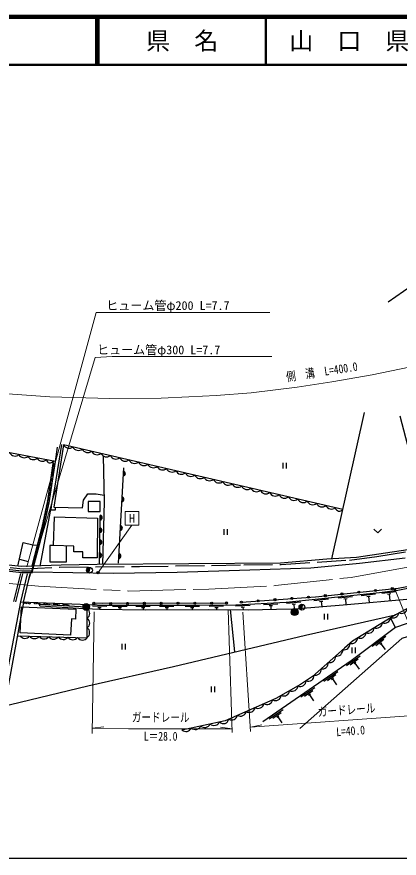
# Model space of a CAD drawing. Units: millimetres at full size, sheet at 1:1000; details may follow other scales. Extents: x 40000 to 680000, y 20000 to 380000.
# Drawn here: x 281242 to 360750, y 205000 to 380000 of the extents above; entities that cross this region are included whole.
import ezdxf
from ezdxf.enums import TextEntityAlignment as Align

# ---------------------------------------------------------------- set-up
doc = ezdxf.new("R2010")
doc.units = ezdxf.units.MM
doc.header["$LTSCALE"] = 1000
doc.linetypes.add('CHAIN', pattern=[18.5, 12, -1.5, 3.5, -1.5])
doc.linetypes.add('DASHED', pattern=[7.5, 6, -1.5])
for name, color, linetype, lineweight in [('M-BGD', 7, 'Continuous', 25), ('M-BMK', 2, 'CHAIN', 13), ('M-BMK-SRVR', 3, 'Continuous', 25), ('M-STR-HTXT', 7, 'Continuous', 13), ('M-STR-STRC', 7, 'Continuous', 25), ('M-TTL', 2, 'Continuous', 140), ('M-TTL-BAND', 7, 'Continuous', 25), ('M-TTL-LINE', 7, 'Continuous', 50)]:
    doc.layers.add(name, color=color, linetype=linetype, lineweight=lineweight)
doc.layers.add('M-TTL-TXT', color=7, linetype='Continuous')
doc.styles.add('ＭＳ ゴシック', font='')
doc.styles.get('ＭＳ ゴシック').set_extended_font_data('MS Gothic')

msp = doc.modelspace()

# ---------------------------------------------------------------- hatches: boundary and pattern name
at = {"layer": 'M-BGD'}
for points in [[(303424, 285495, -0.82183), (303401, 284504)], [(303131, 280124, -0.82183), (303108, 279134)], [(298598, 276315, -0.82183), (298585, 275325)], [(298563, 273709, -0.82183), (298550, 272718)], [(302808, 274174, -0.82183), (302785, 273183)], [(298529, 271209, -0.82183), (298516, 270219)], [(298493, 268486, -0.82183), (298480, 267496)], [(302492, 268341, -0.82183), (302469, 267350)], [(296519, 265466, 0.41421), (295780, 265049, 0.41421), (296196, 264310)], [(296364, 257254, -0.41421), (295664, 256554, -0.41421), (294964, 257254, -1)], [(340689, 257787, 0.41421), (339950, 257370, 0.41421), (340367, 256631)], [(339713, 256194, -0.41421), (339013, 255494, -0.41421), (338313, 256194, -1)]]:
    msp.add_hatch(color=256, dxfattribs=at).paths.add_polyline_path(points)
at = {"layer": 'M-STR-STRC'}
for points in [[(298352, 264528, -1), (297913, 264289, -0.41421), (298013, 264628, -0.41421)], [(360123, 260919, -1), (359684, 260680, -0.41421), (359784, 261019, -0.41421)]]:
    msp.add_hatch(color=256, dxfattribs=at).paths.add_polyline_path(points)

# ---------------------------------------------------------------- linework, layer by layer
at = {"layer": 'M-BGD'}
for p, q in [((346780, 267243), (353510, 297701)), ((289285, 287479), (245495, 295889)), ((349056, 277543), (290954, 291008)), ((336556, 287213), (336556, 286039)), ((337256, 287213), (337256, 286039)), ((302402, 266352), (303476, 286175)), ((303424, 285495), (303401, 284504)), ((303131, 280124), (303108, 279134)), ((298461, 266093), (298597, 276240)), ((298598, 276315), (298585, 275325)), ((298563, 273709), (298550, 272718)), ((302808, 274174), (302785, 273183)), ((324303, 273456), (324303, 272283)), ((325003, 273456), (325003, 272283)), ((284589, 270206), (285510, 270113)), ((298529, 271209), (298516, 270219)), ((298493, 268486), (298480, 267496)), ((302492, 268341), (302469, 267350)), ((281774, 267173), (283633, 266690)), ((284503, 264434), (284503, 264734)), ((296196, 264310), (296519, 265466)), ((351018, 259368), (348035, 259052)), ((355845, 259880), (352861, 259564)), ((354733, 259460), (354037, 259387)), ((354385, 259423), (354515, 258195)), ((360101, 260394), (357124, 260023)), ((358997, 259954), (358303, 259868)), ((358650, 259911), (358816, 258576)), ((278347, 238720), (282051, 258287)), ((286026, 257505), (286049, 258140)), ((286037, 257822), (295664, 257254)), ((299957, 257326), (296959, 257437)), ((304159, 257338), (301159, 257336)), ((308985, 257341), (305985, 257339)), ((313912, 257345), (310912, 257342)), ((319217, 257360), (316217, 257341)), ((324252, 257391), (321252, 257372)), ((329732, 257559), (326736, 257404)), ((335515, 257858), (332519, 257703)), ((334382, 257499), (333683, 257463)), ((334033, 257481), (334070, 256765)), ((340290, 258252), (337305, 257952)), ((339176, 257838), (338479, 257768)), ((338828, 257803), (338919, 256891)), ((340367, 256631), (340689, 257787)), ((346021, 258839), (343038, 258523)), ((344909, 258420), (344213, 258346)), ((344561, 258383), (344670, 257359)), ((349906, 258949), (349210, 258875)), ((349558, 258912), (349679, 257770)), ((298797, 257069), (298097, 257095)), ((298447, 257082), (298436, 256772)), ((303010, 257037), (302310, 257037)), ((302660, 257037), (302660, 256731)), ((307835, 257040), (307135, 257040)), ((307485, 257040), (307485, 256684)), ((312762, 257044), (312062, 257043)), ((312412, 257043), (312413, 256695)), ((318069, 257052), (317369, 257048)), ((317719, 257050), (317721, 256712)), ((323104, 257084), (322404, 257080)), ((322754, 257082), (322756, 256712)), ((326591, 247907), (325687, 256690)), ((328599, 257200), (327900, 257164)), ((328250, 257182), (328276, 256670)), ((345129, 255809), (345129, 254635)), ((345829, 255809), (345829, 254635)), ((359952, 252999), (358962, 255025)), ((357952, 251113), (355158, 249004)), ((357574, 250452), (355898, 249186)), ((303080, 249612), (303080, 248438)), ((303780, 249612), (303780, 248438)), ((350927, 248787), (350927, 247614)), ((351627, 248787), (351627, 247614)), ((357112, 249727), (356721, 249432)), ((356916, 249580), (357820, 248382)), ((352637, 247037), (349783, 245011)), ((352240, 246387), (350528, 245171)), ((351757, 245676), (351358, 245393)), ((351558, 245535), (352426, 244311)), ((347968, 243759), (345091, 241765)), ((347563, 243113), (345838, 241917)), ((347073, 242408), (346670, 242129)), ((346871, 242269), (347726, 241036)), ((321657, 240693), (321657, 239520)), ((322357, 240693), (322357, 239520)), ((343196, 240451), (340320, 238457)), ((342792, 239806), (341066, 238609)), ((342301, 239100), (341899, 238821)), ((342100, 238961), (342955, 237728)), ((336613, 235887), (333736, 233893)), ((336208, 235242), (334483, 234045)), ((335718, 234536), (335315, 234257)), ((335516, 234397), (336371, 233164))]:
    msp.add_line(p, q, dxfattribs=at)
at = {"layer": 'M-BGD', "linetype": 'DASHED'}
for p, q in [((280630, 258366), (282240, 264745)), ((281024, 258309), (282646, 264737)), ((282051, 258287), (283590, 264735)), ((282661, 258265), (284161, 264734))]:
    msp.add_line(p, q, dxfattribs=at)
at = {"layer": 'M-BGD'}
for points in [[(360877, 296977), (367833, 270520), (362566, 269156), (351842, 267570), (345687, 267172), (336041, 266378), (297969, 266089), (290480, 265916), (282220, 265636), (271987, 266708), (261302, 268677)], [(284503, 264734), (286601, 272618), (287983, 278912), (289285, 287479), (289678, 290511)], [(286091, 265767), (289134, 281949), (290612, 291077)], [(290954, 291008), (288933, 278026), (294890, 277904), (295114, 279474), (295980, 280772), (297758, 280759), (299416, 280532)], [(288801, 287571), (287600, 279355), (286454, 273748), (284367, 265709)], [(299103, 266098), (299444, 279148), (299248, 288635)], [(289210, 278021), (289199, 277374), (288398, 277374), (288426, 278183)], [(355486, 273460), (356281, 272665), (357077, 273460)], [(282051, 258287), (299734, 257635), (317178, 257647), (326787, 257707), (337259, 258248), (343979, 258924), (356658, 260268), (360494, 260745), (367989, 262276), (376903, 264570), (382735, 266100), (388302, 267340), (391974, 268045), (399038, 269647), (407500, 271387), (409976, 270437)], [(240810, 269899), (261370, 267777), (272788, 265485), (282298, 264437), (284503, 264434)], [(240841, 270198), (261415, 268074), (272834, 265781), (282315, 264737), (284503, 264734)], [(281450, 265717), (282552, 270660), (284589, 270206)], [(288873, 270047), (288116, 270047), (288116, 266606), (291556, 266606), (291556, 269935)], [(284503, 264584), (301297, 264263), (314586, 264508), (329665, 264960), (342414, 265381), (352525, 266357), (361975, 267500)], [(327944, 258262), (343352, 259389), (360538, 261171), (367728, 262581)], [(286026, 257505), (294158, 256998), (298445, 256772), (307907, 256680), (321189, 256724), (329447, 256661), (335206, 256791), (338994, 256893), (349957, 257792), (362378, 258890), (367218, 259223)], [(282661, 258265), (279075, 238904), (276802, 236488)], [(283182, 257991), (283481, 258104), (283892, 257873), (284131, 258010)], [(285180, 257919), (285480, 258032), (285891, 257801), (286130, 257938)], [(287179, 257847), (287479, 257960), (287890, 257729), (288129, 257866)], [(289178, 257775), (289477, 257888), (289888, 257657), (290127, 257794)], [(291176, 257703), (291476, 257816), (291887, 257585), (292126, 257722)], [(324835, 258065), (298962, 257970), (297265, 258007)], [(365173, 258404), (359968, 255648), (351053, 250128), (349389, 248696), (342724, 242808), (340253, 241124), (335125, 238209), (324542, 233577), (315578, 231654)], [(376907, 257858), (372682, 257380), (359952, 252999), (350759, 246059), (332416, 233342)], [(277925, 236495), (296030, 240857), (313841, 244864), (341237, 251403), (359968, 255648)], [(281364, 251265), (295881, 250839), (295901, 256906)], [(377857, 255684), (369110, 253094), (361288, 250685), (340102, 231951)]]:
    msp.add_lwpolyline(points, dxfattribs=at)
at = {"layer": 'M-BGD', "linetype": 'DASHED'}
msp.add_lwpolyline([(225770, 274021), (241346, 270357), (260335, 268495), (272428, 266256), (282558, 265203), (290092, 265545), (306744, 265659), (328443, 266010), (336212, 266112), (350422, 267007), (356126, 267762), (363821, 268964), (370865, 270604), (376289, 272095), (384333, 274653), (396837, 278641), (403668, 280962)], dxfattribs=at)
at = {"layer": 'M-BGD'}
for points in [[(296098, 277127), (298604, 277127), (298604, 279200), (296098, 279200)], [(289054, 275989), (298042, 275715), (297941, 267458), (294950, 267494), (294966, 268747), (293087, 268747), (293087, 269871), (288873, 270047)], [(282205, 257282), (293503, 256770), (293411, 254726), (292587, 254764), (292434, 251387), (281930, 251900)]]:
    msp.add_lwpolyline(points, close=True, dxfattribs=at)
for centre, radius in [((296358, 264888), 600), ((355836, 260683), 225), ((359317, 261045), 225), ((338416, 259028), 225), ((341907, 259283), 225), ((345392, 259600), 225), ((348873, 259961), 225), ((352354, 260322), 225), ((282952, 258037), 50), ((284950, 257965), 50), ((286949, 257893), 50), ((288948, 257821), 50), ((290947, 257749), 50), ((295664, 257254), 700), ((297265, 258007), 225), ((300764, 257976), 225), ((304264, 257989), 225), ((307764, 258002), 225), ((311264, 258015), 225), ((314764, 258028), 225), ((318264, 258041), 225), ((321764, 258054), 225), ((324835, 258065), 225), ((327944, 258262), 225), ((331435, 258517), 225), ((334925, 258772), 225), ((340528, 257209), 600), ((339013, 256194), 700)]:
    msp.add_circle(centre, radius, dxfattribs=at)
for centre, radius, start, end in [((292098, 291513), 1250, 203.82243, 310.08264), ((294046, 291061), 1250, 203.82243, 310.08264), ((280853, 289900), 1250, 208.17336, 310.08264), ((282759, 289534), 1250, 208.17336, 310.08264), ((295994, 290610), 1250, 203.82243, 310.08264), ((297943, 290158), 1250, 203.82243, 310.08264), ((299891, 289707), 1250, 203.82243, 310.08264), ((301839, 289255), 1250, 203.82243, 310.08264), ((284666, 289167), 1250, 208.17336, 310.08264), ((286573, 288801), 1250, 208.17336, 310.08264), ((288140, 287974), 774, 189.61137, 328.64463), ((288310, 286802), 625, 298.55689, 44.8171), ((303788, 288804), 1250, 203.82243, 310.08264), ((305736, 288352), 1250, 203.82243, 310.08264), ((307684, 287901), 1250, 203.82243, 310.08264), ((288020, 284823), 625, 298.55689, 44.8171), ((288165, 285812), 625, 298.55689, 44.8171), ((303315, 285002), 505, 279.83854, 77.49673), ((309633, 287449), 1250, 203.82243, 310.08264), ((311581, 286998), 1250, 203.82243, 310.08264), ((313530, 286546), 1250, 203.82243, 310.08264), ((315478, 286094), 1250, 203.82243, 310.08264), ((287876, 283833), 625, 298.55689, 44.8171), ((317426, 285643), 1250, 203.82243, 310.08264), ((319375, 285191), 1250, 203.82243, 310.08264), ((321323, 284740), 1250, 203.82243, 310.08264), ((323271, 284288), 1250, 203.82243, 310.08264), ((287587, 281855), 625, 298.55689, 44.8171), ((287731, 282844), 625, 298.55689, 44.8171), ((325220, 283837), 1250, 203.82243, 310.08264), ((327168, 283385), 1250, 203.82243, 310.08264), ((329117, 282934), 1250, 203.82243, 310.08264), ((331065, 282482), 1250, 203.82243, 310.08264), ((287298, 279876), 625, 298.55689, 44.8171), ((287442, 280865), 625, 298.55689, 44.8171), ((303021, 279631), 505, 279.83854, 77.49673), ((333013, 282031), 1250, 203.82243, 310.08264), ((334962, 281579), 1250, 203.82243, 310.08264), ((336910, 281128), 1250, 203.82243, 310.08264), ((338858, 280676), 1250, 203.82243, 310.08264), ((286927, 277932), 625, 295.31538, 41.57558), ((287127, 278912), 625, 295.31538, 41.57558), ((340807, 280225), 1250, 203.82243, 310.08264), ((342755, 279773), 1250, 203.82243, 310.08264), ((344703, 279322), 1250, 203.82243, 310.08264), ((346652, 278870), 1250, 203.82243, 310.08264), ((286727, 276953), 625, 295.31538, 41.57558), ((348340, 278088), 900, 191.1629, 322.74217), ((286326, 274993), 625, 295.31538, 41.57558), ((286526, 275973), 625, 295.31538, 41.57558), ((298493, 275821), 505, 280.40266, 78.06085), ((285889, 273062), 625, 292.31833, 38.57853), ((286126, 274013), 625, 295.31538, 41.57558), ((298458, 273215), 505, 280.40266, 78.06085), ((302699, 273681), 505, 279.83854, 77.49673), ((285386, 271126), 625, 292.31833, 38.57853), ((285637, 272094), 625, 292.31833, 38.57853), ((284884, 269191), 625, 292.31833, 38.57853), ((285135, 270159), 625, 292.31833, 38.57853), ((298425, 270715), 505, 280.40266, 78.06085), ((284632, 268223), 625, 292.31833, 38.57853), ((298388, 267992), 505, 280.40266, 78.06085), ((302383, 267848), 505, 279.83854, 77.49673), ((284130, 266287), 625, 292.31833, 38.57853), ((284381, 267255), 625, 292.31833, 38.57853), ((295148, 255908), 1250, 306.68154, 52.94174), ((359396, 256267), 1316, 250.76538, 349.60911), ((361223, 257161), 1250, 244.77488, 351.03508), ((295141, 253908), 1250, 306.68154, 52.94174), ((356017, 254083), 1250, 248.63253, 354.89273), ((357717, 255136), 1250, 248.63253, 354.89273), ((295135, 251908), 1250, 306.68154, 52.94174), ((354316, 253030), 1250, 248.63253, 354.89273), ((282909, 251970), 1250, 215.18954, 321.44974), ((284908, 251911), 1250, 215.18954, 321.44974), ((286907, 251852), 1250, 215.18954, 321.44974), ((288906, 251794), 1250, 215.18954, 321.44974), ((290905, 251735), 1250, 215.18954, 321.44974), ((292905, 251676), 1250, 215.18954, 321.44974), ((294904, 251618), 1250, 215.18954, 321.44974), ((350831, 250977), 1340, 256.7696, 352.99286), ((352616, 251978), 1250, 248.63253, 354.89273), ((349272, 249591), 1255, 258.06883, 3.73474), ((346268, 246939), 1250, 258.32627, 4.58648), ((347766, 248263), 1250, 258.32627, 4.58648), ((344769, 245615), 1250, 258.32627, 4.58648), ((343270, 244291), 1250, 258.32627, 4.58648), ((340181, 241939), 1213, 247.39476, 358.27273), ((341895, 242917), 1132, 243.73107, 7.62131), ((336736, 239988), 1250, 246.48668, 352.74689), ((338475, 240976), 1250, 246.48668, 352.74689), ((335047, 238966), 1197, 240.90186, 354.02662), ((329584, 236603), 1250, 240.50757, 346.76777), ((331416, 237405), 1250, 240.50757, 346.76777), ((333248, 238206), 1250, 240.50757, 346.76777), ((325919, 234999), 1250, 240.50757, 346.76777), ((327752, 235801), 1250, 240.50757, 346.76777), ((320309, 233436), 1250, 228.979, 335.23921), ((322265, 233856), 1250, 228.979, 335.23921), ((324208, 234097), 1112, 223.41938, 350.37923), ((316398, 232597), 1250, 228.979, 335.23921), ((318354, 233017), 1250, 228.979, 335.23921)]:
    msp.add_arc(centre, radius, start, end, dxfattribs=at)
at = {"layer": 'M-BMK'}
msp.add_lwpolyline([(274447, 262575), (285780, 261556), (304400, 260565), (321198, 260975), (334962, 261686), (350769, 263401), (366370, 266243), (374660, 268405), (390726, 273108), (402365, 277506), (424039, 286914), (441257, 294286), (448079, 297312), (454979, 300177), (460600, 302234), (468696, 305145), (477469, 308021), (489794, 311349), (499948, 313741), (512982, 316307), (529140, 318399), (544330, 319255), (568327, 320436)], dxfattribs=at)
at = {"layer": 'M-BMK-SRVR'}
msp.add_line((358453, 320719), (385556, 339597), dxfattribs=at)
at = {"layer": 'M-STR-HTXT'}
for p, q in [((283333, 265584), (297725, 318525)), ((297725, 318525), (333859, 318525)), ((283736, 262904), (297556, 309152)), ((297556, 309152), (301068, 309352)), ((301068, 309352), (334241, 309352)), ((298132, 264408), (305190, 274293)), ((359904, 260800), (364317, 249996)), ((296900, 230966), (297341, 256255)), ((326018, 231153), (325198, 256666)), ((329864, 231354), (328205, 256144)), ((329804, 232250), (372832, 235288)), ((329804, 232250), (332205, 232762)), ((296919, 232035), (299355, 232334)), ((325993, 231925), (323561, 232264))]:
    msp.add_line(p, q, dxfattribs=at)
for points in [[(487539, 343566), (475509, 342078), (464125, 339914), (452475, 337290), (439918, 333791), (433493, 331712), (419613, 326690), (408567, 321843), (402482, 319345), (394642, 316524), (387303, 313962), (378919, 311328), (369799, 308858), (362849, 307151), (355169, 305566), (346752, 304057), (339550, 302944), (329981, 301810), (322694, 301222), (317035, 300933), (311226, 300648), (300582, 300587), (288073, 300985), (276360, 301788)], [(296919, 232035), (304451, 231902), (325993, 231925)]]:
    msp.add_lwpolyline(points, dxfattribs=at)
msp.add_lwpolyline([(303784, 277106), (306596, 277106), (306596, 274293), (303784, 274293)], close=True, dxfattribs=at)
at = {"layer": 'M-STR-STRC'}
msp.add_circle((298132, 264408), 250, dxfattribs=at)
at = {"layer": 'M-TTL'}
msp.add_line((680000, 380000), (40000, 380000), dxfattribs=at)
at = {"layer": 'M-TTL-BAND'}
msp.add_line((40000, 205000), (579000, 205000), dxfattribs=at)
at = {"layer": 'M-TTL-LINE'}
for p, q in [((297750, 380000), (297750, 370000)), ((298250, 380000), (298250, 370000)), ((333000, 380000), (333000, 370000)), ((40000, 370000), (680000, 370000))]:
    msp.add_line(p, q, dxfattribs=at)

# ---------------------------------------------------------------- texts
at = {"layer": 'M-STR-HTXT', "style": 'ＭＳ ゴシック'}
for s, p in [('ヒューム管φ200 L=7.7', (299851, 318479)), ('ヒューム管φ300 L=7.7', (297923, 309256))]:
    msp.add_text(s, height=1833, dxfattribs=at).set_placement(p, align=Align.BOTTOM_LEFT)
at = {"layer": 'M-STR-HTXT', "style": 'ＭＳ ゴシック', "width": 0.8}
for s, rotation, p in [('側\u3000溝\u3000L=400.0', 8.633, (344891, 304742)), ('ガードレール', 4.039, (349913, 234362)), ('ガードレール', 359.783, (311147, 232817)), ('L＝28.0', 359.783, (311147, 228899)), ('L=40.0', 4.039, (350749, 230015))]:
    msp.add_text(s, height=1833, rotation=rotation, dxfattribs=at).set_placement(p, align=Align.BOTTOM_CENTER)
at = {"layer": 'M-STR-HTXT', "style": 'ＭＳ ゴシック'}
msp.add_text('H', height=1833, dxfattribs=at).set_placement((305190, 275699), align=Align.MIDDLE_CENTER)
at = {"layer": 'M-TTL-TXT', "style": 'ＭＳ ゴシック'}
for s, p in [('県\u3000名', (315625, 375000)), ('山\u3000口\u3000県', (350375, 375000))]:
    msp.add_text(s, height=3666, dxfattribs=at).set_placement(p, align=Align.MIDDLE_CENTER)

doc.saveas('drawing.dxf')
